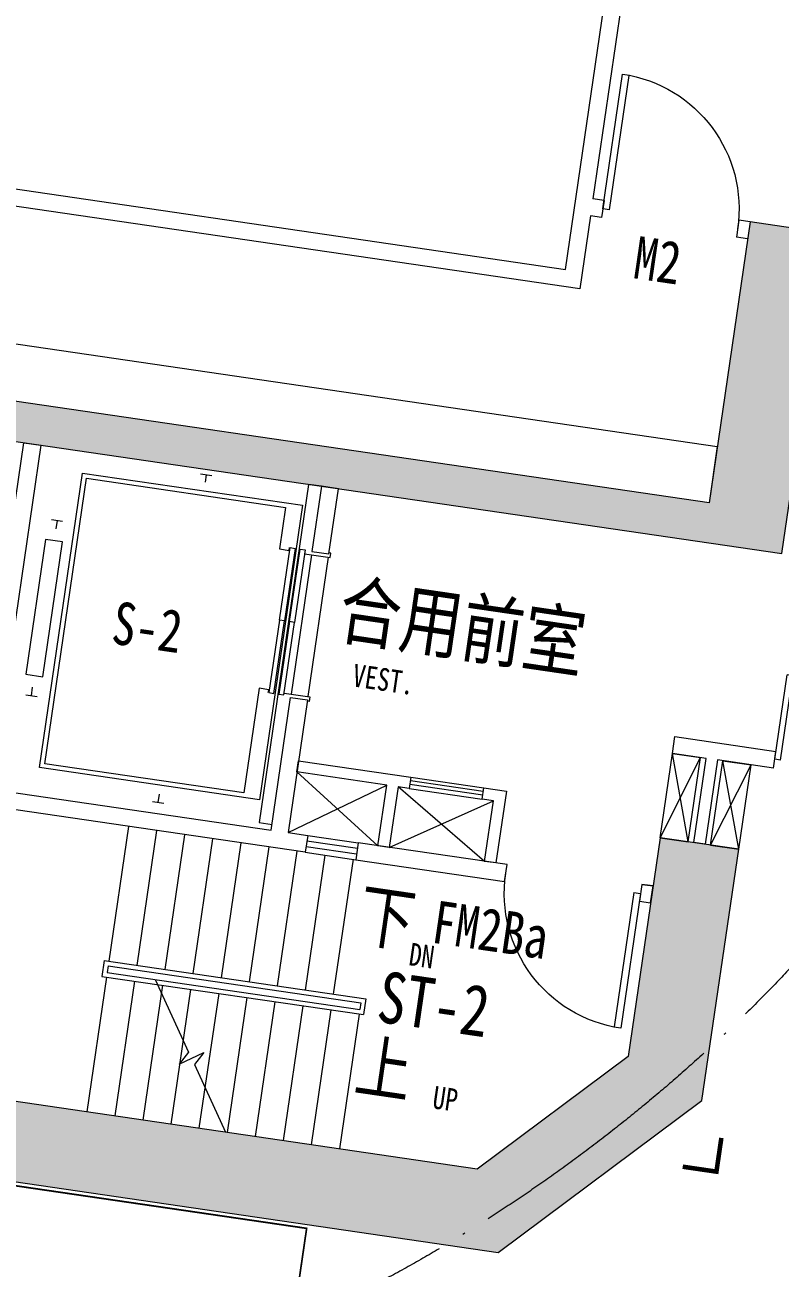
# Model space of a CAD drawing. Header units: inches. Extents: x -414268 to 632271, y -366004 to 318730.
# Drawn here: x 355994 to 362649, y 110969 to 121917 of the extents above; entities that cross this region are included whole.
import ezdxf
from ezdxf.enums import TextEntityAlignment as Align

# ---------------------------------------------------------------- set-up
doc = ezdxf.new("R2010")
doc.units = ezdxf.units.IN
doc.header["$LTSCALE"] = 1200
doc.header["$MEASUREMENT"] = 0
doc.linetypes.add('DOTE', pattern=[2.4200000000000004, 2, -0.2, 0.02, -0.2])
doc.layers.get('0').update_dxf_attribs({"linetype": 'CONTINUOUS', "lineweight": 0})
for name, color, linetype, lineweight in [('0--挡车架', 7, 'CONTINUOUS', 0), ('0--立面标', 7, 'CONTINUOUS', 0), ('0－－车位', 4, 'CONTINUOUS', 0), ('COL-HATCH', 7, 'CONTINUOUS', 0), ('COLUMN', 7, 'CONTINUOUS', 0), ('DOTE', 7, 'DOTE', 0), ('ELEV-DOOR', 7, 'CONTINUOUS', 0), ('ELEV-EVTR', 7, 'CONTINUOUS', 0), ('EN-TEXT', 7, 'CONTINUOUS', 0), ('PUB_TEXT', 7, 'CONTINUOUS', 0), ('STAIR', 7, 'CONTINUOUS', 0), ('TEXT-EN', 7, 'CONTINUOUS', 0), ('WALL', 7, 'CONTINUOUS', 0), ('WINDOW', 7, 'CONTINUOUS', 0), ('WINDOW_TEXT', 7, 'CONTINUOUS', 0), ('井道', 7, 'CONTINUOUS', 0), ('消火栓', 7, 'CONTINUOUS', 0)]:
    doc.layers.add(name, color=color, linetype=linetype, lineweight=lineweight)
doc.styles.add('-黑体', font='simhei.ttf', dxfattribs={"width": 0.8})
doc.styles.add('SIMPLEX', font='SIMPLEX.SHX')

# ---------------------------------------------------------------- blocks, each defined once
blk = doc.blocks.new('A$C47DC52A3')
at = {"layer": 'DOTE'}
blk.add_circle((13968.80007173077, 13968.80005914877), 13968.79999999996, dxfattribs=at)
blk = doc.blocks.new('_A1OSQ')
for p, q in [((0.44999999999982, 0), (0.44999999999982, 0.9969278574199233)), ((0.4999999999998, 0), (0.4999999999998, 1.0000000000004)), ((0.44999999999982, 0), (0.4999999999998, 0))]:
    blk.add_line(p, q)
blk.add_arc((0.5000000000002001, 0), 1.0000000000004, 90.0000000000229, 180)
blk = doc.blocks.new('HR')
at = {"layer": '消火栓'}
for p, q in [((-249.9999999999964, 0), (-249.9999999999964, 749.9999999999986)), ((-249.9999999999964, -1.818989403545856e-12), (0, 749.9999999999986)), ((0, 0), (-249.9999999999964, 749.9999999999986)), ((-249.9999999999964, 749.9999999999986), (0, 749.9999999999986)), ((0, 0), (0, 749.9999999999986)), ((-249.9999999999964, 0), (0, 0))]:
    blk.add_line(p, q, dxfattribs=at)
blk = doc.blocks.new('_WBLK')
for p, q in [((-0.5, 0.5), (0.5, 0.5)), ((0.5, 0.1666666666666666), (-0.5, 0.1666666666666666)), ((0.5, -0.1666666666666667), (-0.5, -0.1666666666666667)), ((-0.4999999999999999, -0.5), (0.5, -0.5))]:
    blk.add_line(p, q)
at = {"layer": 'WINDOW_TEXT', "style": 'SIMPLEX', "flags": 9}
blk.add_attdef('A', text='', height=1, dxfattribs=at).set_placement((0, 1.5), align=Align.MIDDLE)
blk = doc.blocks.new('_A0XEK')
for p, q in [((-0.5000000000004998, 0), (-0.5000000000004998, 0.5000000000010497)), ((-0.4666666666671299, 0), (-0.4666666666671299, 0.4988876515708717)), ((0.4666666666671798, 6.315935428979301e-18), (0.4666666666671799, 0.498887651570875)), ((0.5000000000005499, 0), (0.50000000000055, 0.5000000000010497)), ((-0.4666666666671299, 0), (-0.5000000000004998, 0)), ((0.5000000000005499, 0), (0.4666666666671798, 0))]:
    blk.add_line(p, q)
for centre, start, end in [((-0.5000000000010497, 0), 0, 89.999999999937), ((0.5000000000010497, 0), 90.00000000005723, 180)]:
    blk.add_arc(centre, 0.5000000000010497, start, end)
blk = doc.blocks.new('_A1LBT')
for p, q in [((0.44999999999982, 0), (0.44999999999982, 0.9969278574199233)), ((0.4999999999998, 0), (0.4999999999998, 1.0000000000004)), ((0.44999999999982, 0), (0.4999999999998, 0))]:
    blk.add_line(p, q)
blk.add_arc((0.5000000000002001, 0), 1.0000000000004, 90.0000000000229, 180)
blk = doc.blocks.new('A$C6F4820FC')
at = {"layer": '0--挡车架'}
h = blk.add_hatch(color=256, dxfattribs=at)
h.paths.add_polyline_path([(1617.474230922457, 169.3952663332057), (1684.499301437642, 169.3952663332057), (1684.499301437642, 248.7905199443812), (1617.474230922457, 248.7905199443812)])
h.paths.add_polyline_path([(1638.848788944474, 209.0928931387934, -1), (1663.124743415625, 209.0928931387934, -1)], flags=16)
h.paths.add_polyline_path([(1617.474230922457, 1.272001827601343e-05), (1684.499301437642, 1.272001827601343e-05), (1684.499301437642, 79.39526633119387), (1617.474230922457, 79.39526633119384)])
h.paths.add_polyline_path([(1638.848788944473, 39.69763952560606, -1), (1663.124743415624, 39.69763952560606, -1)], flags=16)
h.paths.add_polyline_path([(351.069134268579, 248.7905199443813), (351.0691342685791, 169.3952663332057), (418.0942047837639, 169.3952663332057), (418.0942047837638, 248.7905199443812)])
h.paths.add_polyline_path([(396.7196467617473, 209.0928931387934, 1), (372.4436922905957, 209.0928931387934, 1)], flags=16)
h.paths.add_polyline_path([(418.0942047837639, 79.39526633119387), (351.0691342685791, 79.39526633119387), (351.0691342685791, 1.272001827601343e-05), (418.0942047837639, 1.272001827601343e-05)])
h.paths.add_polyline_path([(372.4436922905957, 39.69763952560606, -1), (396.7196467617473, 39.69763952560606, -1)], flags=16)
h = blk.add_hatch(color=256, dxfattribs=at)
h.paths.add_polyline_path([(2017.784217856827, 79.3952663297232, 0.3952043560108401), (2017.78421785311, 169.3952663332057), (1617.474230922457, 169.3952663332057), (1617.474230922458, 79.39526633119387), (1684.499301437642, 79.39526633119385)])
h.paths.add_polyline_path([(818.9364171714836, 169.3952663332057), (818.9364171714836, 79.39526633119385), (1216.632018534735, 79.39526633119385), (1216.632018534736, 169.3952663332057)])
h.paths.add_polyline_path([(418.094204783764, 79.39526633119385), (418.0942047837638, 169.3952663332057), (351.0691342685791, 169.3952663332057), (17.78421785310638, 169.395266333202, 0.3952043560108128), (17.78421784939219, 79.39526632972411)])
h = blk.add_hatch(color=40, dxfattribs=at)
h.paths.add_polyline_path([(1216.632018534736, 169.3952663332056), (1216.632018534735, 79.39526633119385), (1617.474230922457, 79.39526633119385), (1617.474230922457, 169.3952663332056)])
h.paths.add_polyline_path([(818.9364171714836, 79.39526633119385), (818.9364171714836, 169.3952663332057), (418.0942047837639, 169.3952663332057), (418.0942047837639, 79.39526633119385)])
for p, q in [((17.78421785310638, 169.395266333202), (418.0942047837639, 169.3952663332057)), ((818.9364171714838, 169.3952663332057), (1216.632018534736, 169.3952663332057)), ((1617.474230922457, 169.3952663332057), (2017.78421785311, 169.3952663332057)), ((17.78421784939155, 79.39526632972411), (418.0942047837639, 79.39526633119385)), ((818.9364171714838, 79.39526633119385), (1216.632018534735, 79.39526633119385)), ((1617.474230922457, 79.39526633119385), (2017.784217856827, 79.3952663297232))]:
    blk.add_line(p, q, dxfattribs=at)
for points in [[(418.0942047837639, 169.3952663332057), (351.0691342685791, 169.3952663332057), (351.0691342685791, 248.7905199443812), (418.0942047837639, 248.7905199443812)], [(1617.474230922457, 169.3952663332057), (1684.499301437642, 169.3952663332057), (1684.499301437642, 248.7905199443812), (1617.474230922457, 248.7905199443812)], [(418.0942047837639, 79.39526633119385), (351.0691342685791, 79.39526633119385), (351.0691342685791, 1.272001827601343e-05), (418.0942047837639, 1.272001827601343e-05)], [(1617.474230922457, 79.39526633119385), (1684.499301437642, 79.39526633119385), (1684.499301437642, 1.272001827601343e-05), (1617.474230922457, 1.272001827601343e-05)]]:
    blk.add_lwpolyline(points, close=True, dxfattribs=at)
at = {"layer": '0--挡车架', "color": 0}
for points in [[(818.9364171714838, 169.3952663332057), (818.9364171714838, 79.39526633119385), (418.0942047837639, 79.39526633119385), (418.0942047837639, 169.3952663332057)], [(1617.474230922457, 169.3952663332057), (1617.474230922457, 79.39526633119385), (1216.632018534735, 79.39526633119385), (1216.632018534736, 169.3952663332057)]]:
    blk.add_lwpolyline(points, close=True, dxfattribs=at)
at = {"layer": '0--挡车架'}
for centre in [(384.5816695261715, 209.0928931387934), (1650.986766180049, 209.0928931387934), (384.5816695261715, 39.69763952560606), (1650.986766180049, 39.69763952560606)]:
    blk.add_circle(centre, 12.13797723557582, dxfattribs=at)
for centre, start, end in [((65.82469069586296, 124.3952663294804), 136.8717046789877, 223.1282953162828), ((1969.743745010358, 124.3952663294804), 316.871704683716, 43.12829532101674)]:
    blk.add_arc(centre, 65.82466886578737, start, end, dxfattribs=at)
blk = doc.blocks.new('A$C001A7B1A')
at = {"layer": '0－－车位', "const_width": 15}
blk.add_lwpolyline([(2407.499988817268, 5307.500045389108), (7.499988817267877, 5307.500045389108), (7.499988817267877, 7.500045389109687), (2407.499988817268, 7.500045389109687)], close=True, dxfattribs=at)
at = {"layer": '0--挡车架'}
blk.add_blockref('A$C6F4820FC', (189.7157709641579, 883.1047790596294), dxfattribs=at)

msp = doc.modelspace()

# ---------------------------------------------------------------- hatches: boundary and pattern name
at = {"layer": 'COL-HATCH'}
for points in [[(362664.7097770925, 117260.6707077445), (363077.138888946, 120080.6711027261), (362384.5072129855, 120181.9694810759), (362022.7272903077, 117708.2849240745), (353513.2524142227, 118952.8078580871), (353462.6032250479, 118606.4920201069)], [(362664.7097770925, 117260.6707077445), (363077.138888946, 120080.6711027261), (362384.5072129855, 120181.9694810759), (362022.7272903077, 117708.2849240745), (353513.2524142227, 118952.8078580871), (353462.6032250479, 118606.4920201069)], [(361960.4054900135, 112444.9622364698), (362284.1172984357, 114658.3545537791), (361591.4856224752, 114759.652932129), (361309.732976212, 112833.1580487317), (359979.3208352323, 111842.2433022305), (352630.5094028888, 112917.0175390038), (352529.211024538, 112224.3858630435), (360164.9198907947, 111107.6524641112)], [(361960.4054900135, 112444.9622364698), (362284.1172984357, 114658.3545537791), (361591.4856224752, 114759.652932129), (361309.732976212, 112833.1580487317), (359979.3208352323, 111842.2433022305), (352630.5094028888, 112917.0175390038), (352529.211024538, 112224.3858630435), (360164.9198907947, 111107.6524641112)]]:
    msp.add_hatch(color=256, dxfattribs=at).paths.add_polyline_path(points)

# ---------------------------------------------------------------- linework, layer by layer
at = {"layer": '0--立面标', "const_width": 39.99999999999999}
msp.add_lwpolyline([(361791.0320797808, 111862.5284322767), (362087.8742266209, 111819.1148415556), (362131.2878173421, 112115.9569883958)], dxfattribs=at)
at = {"layer": 'COLUMN'}
for points in [[(362664.7097770925, 117260.6707077445), (363077.138888946, 120080.6711027261), (362384.5072129855, 120181.9694810759), (362022.7272903077, 117708.2849240745), (353513.2524142227, 118952.8078580871), (353462.6032250479, 118606.4920201069)], [(361960.4054900135, 112444.9622364698), (362284.1172984357, 114658.3545537791), (361591.4856224752, 114759.652932129), (361309.732976212, 112833.1580487317), (359979.3208352323, 111842.2433022305), (352630.5094028888, 112917.0175390038), (352529.211024538, 112224.3858630435), (360164.9198907947, 111107.6524641112)]]:
    msp.add_lwpolyline(points, close=True, dxfattribs=at)
at = {"layer": 'ELEV-DOOR'}
for points in [[(358237.1739558159, 116675.3601062471), (358330.5131758669, 117313.5707219534), (358375.0394978929, 117307.0586833453), (358281.7002778421, 116668.8480676389)], [(358326.2265998679, 116662.3360290307), (358419.5658199189, 117300.546644737), (358464.092141945, 117294.0346061288), (358370.7529218939, 116655.8239904225)], [(358237.1739558159, 116675.3601062471), (358143.8347357649, 116037.1494905407), (358188.3610577909, 116030.6374519325), (358281.7002778421, 116668.8480676389)], [(358326.2265998679, 116662.3360290307), (358232.887379817, 116024.1254133243), (358277.4137018432, 116017.6133747161), (358370.7529218939, 116655.8239904225)]]:
    msp.add_lwpolyline(points, close=True, dxfattribs=at)
at = {"layer": 'ELEV-DOOR', "color": 5}
for points in [[(358464.092141945, 117294.0346061288), (358459.0272230275, 117259.4030223308), (358684.7170300349, 117226.3955636), (358690.5055087978, 117265.974516512), (358673.7742292194, 117268.4214902035)], [(358277.4137018432, 116017.6133747161), (358279.5843813789, 116032.4554820581), (358505.2741883862, 115999.4480233273), (358499.4857096237, 115959.8690704152), (358482.7544300452, 115962.3160441068)]]:
    msp.add_lwpolyline(points, dxfattribs=at)
at = {"layer": 'ELEV-EVTR'}
for p, q in [((358519.5646770573, 117250.5493326491), (358340.1218354091, 116023.6017923765)), ((358667.9857504769, 117228.8425372885), (358488.5429088289, 116001.8949970158))]:
    msp.add_line(p, q, dxfattribs=at)
at = {"layer": 'ELEV-EVTR', "color": 2}
msp.add_lwpolyline([(356123.3033172186, 115377.6020575346), (356502.4486761644, 117970.023473275), (358440.6483442131, 117686.5589854297), (358061.5029852671, 115094.1375696893), (356123.3033172186, 115377.6020575346)], close=True, dxfattribs=at)
at = {"layer": 'ELEV-EVTR'}
msp.add_lwpolyline([(358138.8873666511, 116037.8730503861), (358142.5051658778, 116062.6098959561), (358058.3998909395, 116074.9104133272), (357923.8177597242, 115154.6997581166), (356168.6707488938, 115411.3925316837), (356536.2391503136, 117924.6560416002), (358291.3861611441, 117667.9632680331), (358237.8427325881, 117301.8579535999), (358321.9480075263, 117289.5574362288), (358325.5658067532, 117314.2942817988)], dxfattribs=at)
at = {"layer": 'ELEV-EVTR', "color": 5}
for points in [[(357541.7160129055, 117962.5503875593), (357640.6633951858, 117948.0791906521)], [(357591.1897040464, 117955.3147891057), (357581.7834260566, 117890.9989906236)], [(356227.7886625829, 117560.4589155595), (356326.7360448631, 117545.9877186523)], [(356277.2623537228, 117553.2233171059), (356266.4089560425, 117479.0127803959)], [(356051.5116819719, 116009.6441535371), (356062.3650796526, 116083.854690247)], [(356002.0379908321, 116016.8797519905), (356100.9853731121, 116002.4085550835)], [(357119.7359111152, 115077.2447202699), (357218.6832933955, 115062.7735233628)], [(357169.2096022547, 115070.0091218164), (357180.0629999356, 115144.2196585263)]]:
    msp.add_lwpolyline(points, dxfattribs=at)
at = {"layer": 'ELEV-EVTR', "color": 2}
msp.add_lwpolyline([(358607.8389781691, 117854.1283645575), (358492.9117104484, 117870.9366426834), (358057.6619800102, 114892.5716909664), (358172.2559512858, 114875.8121579249)], dxfattribs=at)
at = {"layer": 'ELEV-EVTR'}
msp.add_lwpolyline([(356177.0036625798, 117385.9714266822), (356003.3492996948, 116198.6028393215), (356151.7703731147, 116176.8960439608), (356325.4247360007, 117364.2646313214)], close=True, dxfattribs=at)
at = {"layer": 'STAIR'}
for p, q in [((356906.4994043913, 114858.6687710859), (356732.8450415061, 113671.3001837252)), ((357153.8678600912, 114822.4907788181), (356980.2134972057, 113635.1221914575)), ((357401.2363157916, 114786.3127865503), (357227.5819529058, 113598.9441991896)), ((357648.6047714918, 114750.1347942824), (357474.9504086063, 113562.7662069218)), ((357895.9732271917, 114713.9568020146), (357722.3188643064, 113526.588214654)), ((358143.3416828918, 114677.7788097468), (357969.6873200066, 113490.4102223862)), ((358390.7101385921, 114641.600817479), (358217.0557757066, 113454.2322301184)), ((358638.0785942922, 114605.4228252112), (358464.4242314067, 113418.0542378505)), ((358885.4470499925, 114569.2448329434), (358711.7926871065, 113381.8762455828)), ((356693.2660885937, 113677.0886624881), (356673.0064129239, 113538.562327296)), ((356693.2660885937, 113677.0886624881), (358998.7400957194, 113339.9097745521)), ((356712.5853658354, 113532.7738485332), (356538.9310029505, 112345.4052611725)), ((356673.0064129239, 113538.562327296), (358978.4804200491, 113201.38343936)), ((356727.0565627429, 113631.7212308132), (356718.3738445985, 113572.3528014452)), ((356718.3738445985, 113572.3528014452), (358944.6899458999, 113246.7508710348)), ((356727.0565627429, 113631.7212308132), (358953.3726640442, 113306.1193004028)), ((356959.9538215361, 113496.5958562654), (356786.29945865, 112309.2272689047)), ((357207.3222772362, 113460.4178639975), (357033.6679143505, 112273.0492766369)), ((357142.4459867, 113510.3316410085), (357437.1873460807, 112871.2269881157)), ((357454.690732936, 113424.2398717297), (357281.0363700508, 112236.8712843691)), ((357702.0591886362, 113388.061879462), (357528.4048257511, 112200.6932921012)), ((357949.4276443365, 113351.8838871941), (357775.7732814513, 112164.5152998334)), ((358196.7961000368, 113315.7058949262), (358023.1417371514, 112128.3373075656)), ((358998.7400957194, 113339.9097745521), (358978.4804200491, 113201.38343936)), ((358444.164555737, 113279.5279026585), (358270.5101928511, 112092.1593152978)), ((358691.5330114369, 113243.3499103907), (358517.8786485512, 112055.98132303)), ((358938.901467137, 113207.1719181229), (358765.2471042516, 112019.8033307622)), ((358953.3726640442, 113306.1193004028), (358944.6899458999, 113246.7508710348)), ((357437.1873460807, 112871.2269881157), (357353.3446258959, 112766.4873190691)), ((357353.3446258959, 112766.4873190691), (357571.284713429, 112866.9966133958)), ((357571.284713429, 112866.9966133958), (357487.4419932441, 112762.2569443491)), ((357487.4419932441, 112762.2569443491), (357762.1915599404, 112166.5016461297))]:
    msp.add_line(p, q, dxfattribs=at)
at = {"layer": 'WALL'}
for p, q in [((361098.1912433404, 120370.0950408691), (360999.2438610602, 120384.5662377763)), ((361098.1912433404, 120370.0950408692), (361076.4844479799, 120221.673967449)), ((361076.4844479799, 120221.673967449), (360977.5370656994, 120236.1451643562)), ((362285.5598307008, 120196.4406779837), (362263.8530353405, 120048.0196045637)), ((362384.5072129857, 120181.9694810759), (362285.5598307008, 120196.4406779837)), ((362362.8004176249, 120033.5484076558), (362263.8530353403, 120048.0196045636)), ((361700.0195992785, 115501.7582992294), (361721.7263946395, 115650.1793726496)), ((361721.7263946395, 115650.1793726496), (362612.2528351599, 115519.9386004855)), ((361996.8617461189, 115458.3447085079), (361700.0195992785, 115501.7582992294)), ((362590.5460397993, 115371.5175270653), (362612.2528351599, 115519.9386004855)), ((361888.3277693149, 114716.2393414077), (361996.8617461189, 115458.3447085079)), ((362095.8091283987, 115443.8735116009), (361987.2751515952, 114701.7681445005)), ((362590.5460397993, 115371.5175270653), (362095.8091283987, 115443.8735116009)), ((361987.2751515952, 114701.7681445005), (361888.3277693149, 114716.2393414077)), ((361430.283968074, 114348.7889688498), (361408.5771727132, 114200.3678954298)), ((361430.283968074, 114348.7889688498), (361529.2313503543, 114334.3177719426))]:
    msp.add_line(p, q, dxfattribs=at)
for points in [[(360977.5370656993, 120236.1451643562), (360883.4742858031, 119592.9871795359), (354253.9996730445, 120562.5573723124), (354485.5388235582, 122145.7154887934), (354633.9598969784, 122124.0086934326), (354424.1275418248, 120689.2716503719), (360756.7600077434, 119763.1150483167), (361321.1366871221, 123622.0629572387)], [(361447.8509651806, 123451.9350884581), (360999.2438610599, 120384.5662377763)]]:
    msp.add_lwpolyline(points, dxfattribs=at)
for points in [[(353513.2524142225, 118952.8078580872), (353585.6083987582, 119447.5447694874), (362095.0832748429, 118203.0218354749), (362022.7272903077, 117708.2849240745)], [(355985.7333477686, 118237.6150825933), (356134.1544211885, 118215.9082872326), (355691.3357958308, 115188.1183894629), (358165.0203528323, 114826.3384667849), (358335.7804763368, 115993.9175776924), (358484.2015497358, 115972.2107823349), (358313.4414262312, 114804.6316714272), (358486.5993452428, 114779.3070768404), (358464.8925498819, 114630.8860034166), (355669.6290004702, 115039.6973160428), (355302.0605990289, 112526.4338061295), (355153.639525609, 112548.1406014901)], [(358756.26005161, 117832.4215691939), (358607.8389781898, 117854.1283645545), (358523.9060361292, 117280.2335473332), (358672.3271095495, 117258.5267519725)], [(359105.0204844925, 114688.8620961672), (359183.1649477914, 115223.1779604794), (358391.5858895508, 115338.9475357364), (358406.057086458, 115437.8949180165), (359395.5309092579, 115293.1829489453), (359381.0597123512, 115194.2355666652), (359282.1123300715, 115208.7067635723), (359203.9678667727, 114674.39089926)], [(360038.6888940787, 115199.120169049), (360236.5836586389, 115170.1777752347), (360143.967998433, 114536.9145286424), (360045.0206161537, 114551.3857255494), (360123.1650794513, 115085.7015898618), (360024.2176971717, 115100.1727867689)], [(358931.862565503, 114714.1866907583), (358910.1557701423, 114565.7656173345), (360221.2085853528, 114374.0222583151), (360242.9153807134, 114522.4433317353)], [(361529.2313503543, 114334.3177719426), (361430.283968074, 114348.7889688498), (361408.5771727132, 114200.3678954298), (361507.5245549931, 114185.8966985226)]]:
    msp.add_lwpolyline(points, close=True, dxfattribs=at)
at = {"layer": '井道'}
for p, q in [((359105.0204844925, 114688.8620961672), (358391.5858895508, 115338.9475357364)), ((358313.4414262312, 114804.6316714272), (359183.1649477914, 115223.1779604794)), ((360045.0206161535, 114551.38572555), (359282.1123300715, 115208.7067635723)), ((359203.9678667732, 114674.390899263), (360123.1650794513, 115085.7015898618))]:
    msp.add_line(p, q, dxfattribs=at)

# ---------------------------------------------------------------- block references
for name, p, rotation in [('HR', (361838.8540781754, 114723.4749398612), 351.6793996836047), ('HR', (362284.1172984356, 114658.3545537791), 351.6793996836047), ('A$C001A7B1A', (353226.4124361576, 112095.1712166749), 261.6793996637784)]:
    msp.add_blockref(name, p, dxfattribs=dict(rotation=rotation))
at = {"layer": 'COL-HATCH', "rotation": 351.6793996836047}
msp.add_blockref('A$C47DC52A3', (336722.4368945866, 111384.1709619699), dxfattribs=at)
at = {"layer": 'WINDOW'}
for name, p, xscale, yscale, zscale, rotation in [('_A1LBT', (361681.0221393409, 120209.0573227164), 1199.999999999942, -1200, 1200, 171.679399683993), ('_A0XEK', (363344.2283644261, 115342.1414560859), 1500.000000000074, 1499.999999999989, 1500, 351.6793996836047), ('_WBLK', (359709.874303214, 115196.6778678497), 650.000000000011, 100.0000000074397, 650, 351.6793996836047), ('_WBLK', (358698.3775576924, 114672.5363470874), 450.0000000000207, 150.0000000037162, 450, 351.6793996836047), ('_A1OSQ', (360825.0508422891, 114356.3196608502), 1199.999999999943, -1200, 1200, 351.6793996836047)]:
    msp.add_blockref(name, p, dxfattribs=dict(at, xscale=xscale, yscale=yscale, zscale=zscale, rotation=rotation))

# ---------------------------------------------------------------- texts
at = {"layer": 'EN-TEXT', "char_height": 200, "width": 7490.018492822831, "attachment_point": 1, "rotation": 351.67939968399276, "style": '-黑体'}
for s, insert in [('VEST.', (358900.5042778745, 116291.5721472892)), ('DN', (359398.2877947479, 113836.0406867325)), ('UP', (359606.2958120582, 112575.6145278629))]:
    msp.add_mtext(s, dxfattribs=dict(at, insert=insert))
at = {"layer": 'PUB_TEXT', "style": '-黑体', "width": 0.8}
for s, height, p in [('合用前室', 500, (358732.7073651782, 116531.6929363689)), ('下', 450, (358908.6849556026, 113869.474538646)), ('ST-2', 450, (359081.2425231228, 113142.7426685087)), ('上', 450, (358883.6785718687, 112540.2066528979))]:
    msp.add_text(s, height=height, rotation=351.6793996841438, dxfattribs=at).set_placement(p)
at = {"layer": 'TEXT-EN', "style": '-黑体', "width": 0.8}
msp.add_text('S-2', height=375, rotation=351.6793996841438, dxfattribs=at).set_placement((356745.0398329605, 116472.2012831528))
at = {"layer": 'WINDOW_TEXT', "style": '-黑体', "width": 0.8}
for s, p in [('M2', (361341.8730387106, 119688.1399857088)), ('FM2Ba', (359565.6786092037, 113837.487287423))]:
    msp.add_text(s, height=375, rotation=351.6793996841438, dxfattribs=at).set_placement(p)

doc.saveas('drawing.dxf')
